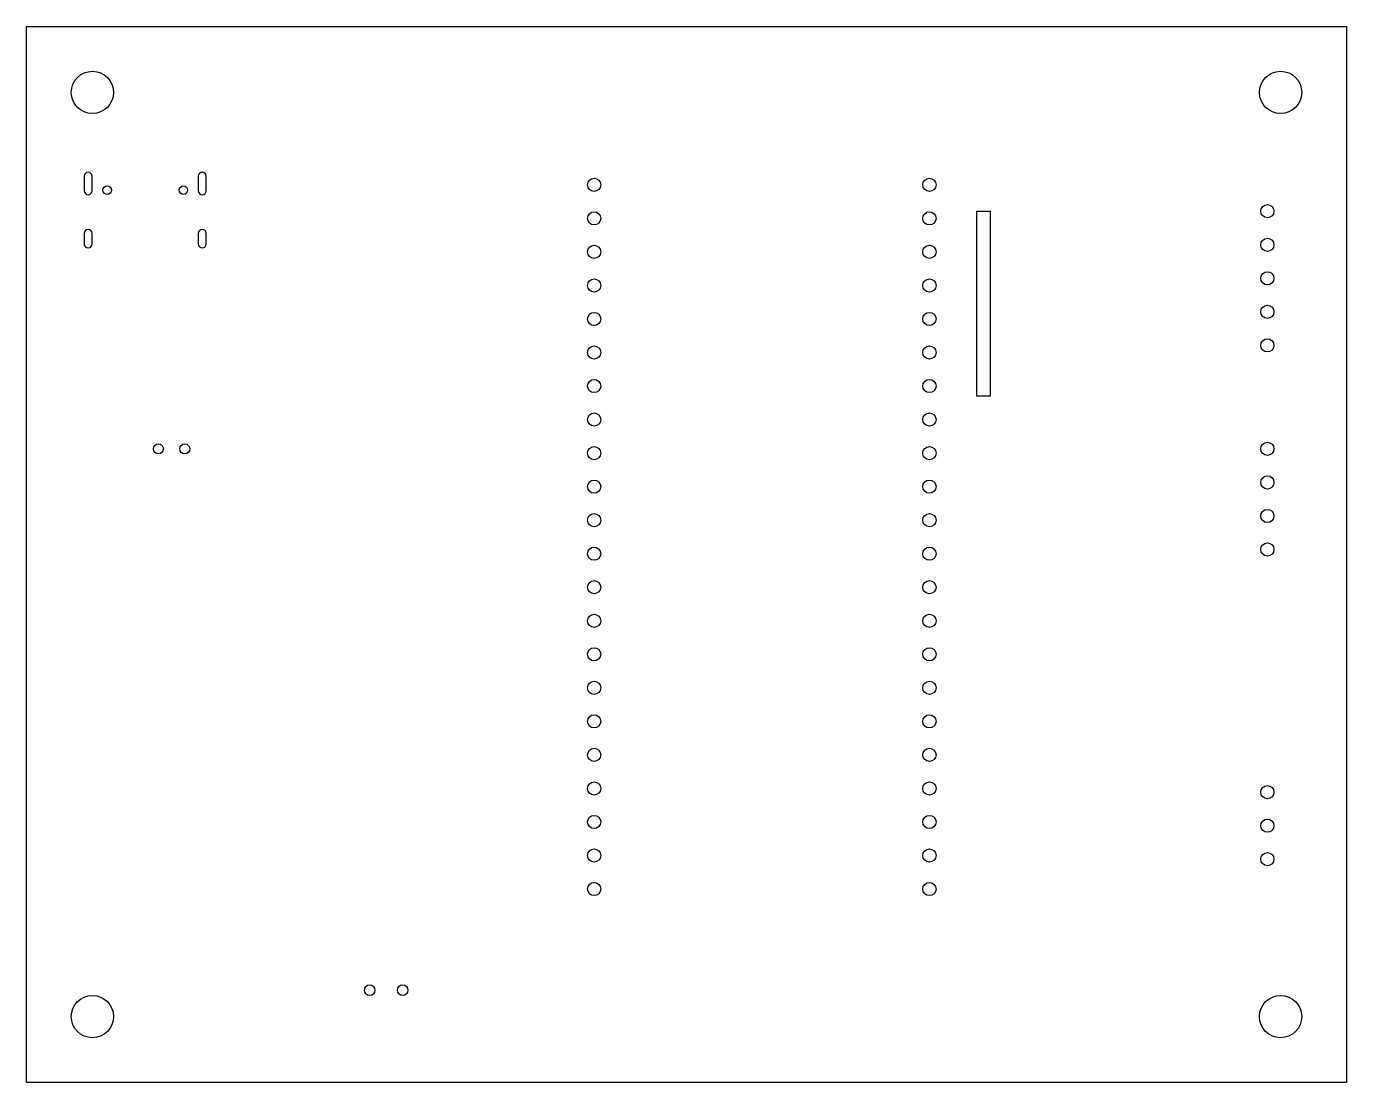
# Model space of a CAD drawing. Header units: millimetres. Extents: x 0 to 100, y -80 to 0.
import ezdxf

# ---------------------------------------------------------------- set-up
doc = ezdxf.new("R2010")
doc.units = ezdxf.units.MM
doc.layers.add('Edge.Cuts', color=254, linetype='CONTINUOUS', true_color=0xd0d2cd)

msp = doc.modelspace()

# ---------------------------------------------------------------- linework, layer by layer
at = {"layer": 'Edge.Cuts', "linetype": 'CONTINUOUS'}
for p, q in [((0, 0), (100, 0)), ((0, -80), (0, 0)), ((100, 0), (100, -80)), ((4.38, -11.345), (4.38, -12.445)), ((4.98, -12.445), (4.98, -11.345)), ((13.02, -11.345), (13.02, -12.445)), ((13.62, -12.445), (13.62, -11.345)), ((72, -14), (73, -14)), ((72, -28), (72, -14)), ((73, -14), (73, -28)), ((4.38, -15.675), (4.38, -16.475)), ((4.98, -16.475), (4.98, -15.675)), ((13.02, -15.675), (13.02, -16.475)), ((13.62, -16.475), (13.62, -15.675)), ((73, -28), (72, -28)), ((100, -80), (0, -80))]:
    msp.add_line(p, q, dxfattribs=at)
at = {"layer": 'Edge.Cuts'}
for centre, radius in [((5, -5), 1.6), ((95, -5), 1.6), ((43, -12), 0.5), ((68.4, -12), 0.5), ((6.11, -12.395), 0.325), ((11.89, -12.395), 0.325), ((94, -14), 0.5), ((43, -14.54), 0.5), ((68.4, -14.54), 0.5), ((43, -17.08), 0.5), ((68.4, -17.08), 0.5), ((94, -16.54), 0.5), ((94, -19.08), 0.5), ((43, -19.62), 0.5), ((68.4, -19.62), 0.5), ((43, -22.16), 0.5), ((68.4, -22.16), 0.5), ((94, -21.62), 0.5), ((94, -24.16), 0.5), ((43, -24.7), 0.5), ((68.4, -24.7), 0.5), ((43, -27.24), 0.5), ((68.4, -27.24), 0.5), ((43, -29.78), 0.5), ((68.4, -29.78), 0.5), ((10, -32), 0.375), ((12, -32), 0.375), ((43, -32.32), 0.5), ((68.4, -32.32), 0.5), ((94, -32), 0.5), ((43, -34.86), 0.5), ((68.4, -34.86), 0.5), ((94, -34.54), 0.5), ((43, -37.4), 0.5), ((68.4, -37.4), 0.5), ((94, -37.08), 0.5), ((43, -39.94), 0.5), ((68.4, -39.94), 0.5), ((94, -39.62), 0.5), ((43, -42.48), 0.5), ((68.4, -42.48), 0.5), ((43, -45.02), 0.5), ((68.4, -45.02), 0.5), ((43, -47.56), 0.5), ((68.4, -47.56), 0.5), ((43, -50.1), 0.5), ((68.4, -50.1), 0.5), ((43, -52.64), 0.5), ((68.4, -52.64), 0.5), ((43, -55.18), 0.5), ((68.4, -55.18), 0.5), ((43, -57.72), 0.5), ((68.4, -57.72), 0.5), ((94, -58), 0.5), ((43, -60.26), 0.5), ((68.4, -60.26), 0.5), ((94, -60.54), 0.5), ((43, -62.8), 0.5), ((68.4, -62.8), 0.5), ((94, -63.08), 0.5), ((43, -65.34), 0.5), ((68.4, -65.34), 0.5), ((26, -73), 0.4), ((28.5, -73), 0.4), ((5, -75), 1.6), ((95, -75), 1.6)]:
    msp.add_circle(centre, radius, dxfattribs=at)
for centre, start, end in [((4.68, -11.345), 0, 180), ((13.32, -11.345), 0, 180), ((4.68, -12.445), -180, 0), ((13.32, -12.445), -180, 0), ((4.68, -15.675), 0, 180), ((13.32, -15.675), 0, 180), ((4.68, -16.475), -180, 0), ((13.32, -16.475), -180, 0)]:
    msp.add_arc(centre, 0.3, start, end, dxfattribs=at)

doc.saveas('drawing.dxf')
